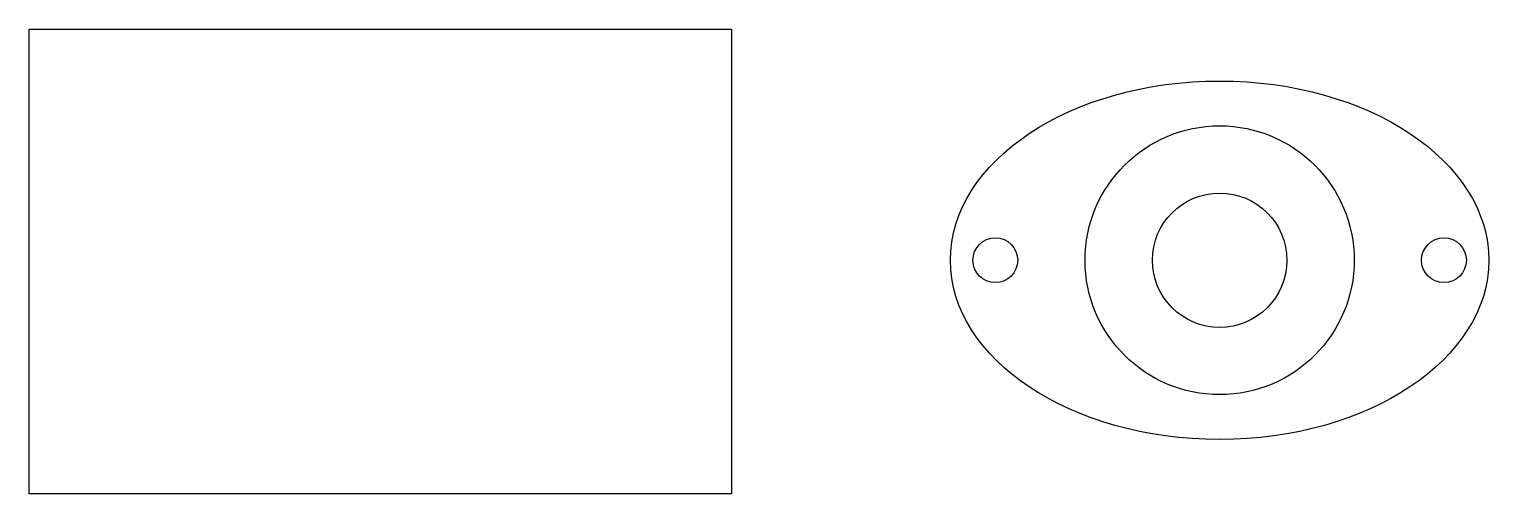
# Model space of a CAD drawing. Header units: metres. Extents: x 23 to 348, y 149 to 253.
import ezdxf

# ---------------------------------------------------------------- set-up
doc = ezdxf.new("R2010")
doc.units = ezdxf.units.M
picture_1 = doc.add_image_def('image1.png', size_in_pixel=(1188, 787))

msp = doc.modelspace()

# ---------------------------------------------------------------- linework, layer by layer
for centre, radius in [((288.23, 201.29), 30), ((288.23, 201.29), 15), ((238.23, 201.29), 5), ((338.23, 201.29), 5)]:
    msp.add_circle(centre, radius)
msp.add_ellipse((288.23, 201.29), major_axis=(60, 0), ratio=0.666667)

# ---------------------------------------------------------------- pictures from other files: only their frames are drawn
image = msp.add_image(picture_1, insert=(22.88, 149.15), size_in_units=(156.56, 103.72))
image.dxf.flags = 7

doc.saveas('drawing.dxf')
